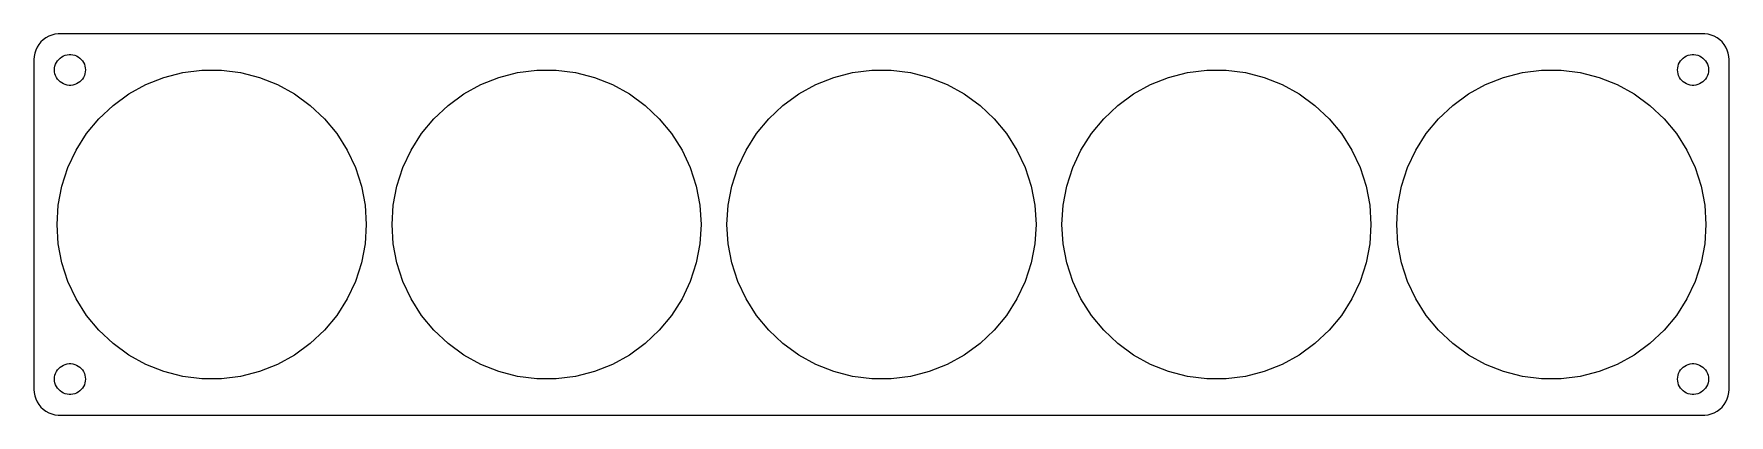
# Model space of a CAD drawing. Header units: metres. Extents: x -164 to 164, y -37 to 37.
import ezdxf

# ---------------------------------------------------------------- set-up
doc = ezdxf.new("R2010")
doc.units = ezdxf.units.M

msp = doc.modelspace()

# ---------------------------------------------------------------- linework, layer by layer
for p, q in [((-162.179, 36.2216), (-162.687, 35.8526)), ((-161.629, 36.5241), (-162.179, 36.2216)), ((-161.045, 36.7553), (-161.629, 36.5241)), ((-160.437, 36.9114), (-161.045, 36.7553)), ((-159.814, 36.9901), (-160.437, 36.9114)), ((159.814, 36.9901), (-159.814, 36.9901)), ((160.437, 36.9114), (159.814, 36.9901)), ((161.045, 36.7553), (160.437, 36.9114)), ((161.629, 36.5241), (161.045, 36.7553)), ((162.179, 36.2216), (161.629, 36.5241)), ((162.687, 35.8526), (162.179, 36.2216)), ((-164.343, 33.2434), (-164.461, 32.6267)), ((-164.149, 33.8406), (-164.343, 33.2434)), ((-163.882, 34.4088), (-164.149, 33.8406)), ((-163.545, 34.9389), (-163.882, 34.4088)), ((-163.145, 35.4227), (-163.545, 34.9389)), ((-162.687, 35.8526), (-163.145, 35.4227)), ((-158.427, 32.8532), (-158.062, 32.9469)), ((-158.062, 32.9469), (-157.688, 32.9941)), ((-157.688, 32.9941), (-157.312, 32.9941)), ((-157.312, 32.9941), (-156.938, 32.9469)), ((-156.938, 32.9469), (-156.573, 32.8532)), ((156.573, 32.8532), (156.938, 32.9469)), ((156.938, 32.9469), (157.312, 32.9941)), ((157.312, 32.9941), (157.688, 32.9941)), ((157.688, 32.9941), (158.062, 32.9469)), ((158.062, 32.9469), (158.427, 32.8532)), ((163.145, 35.4227), (162.687, 35.8526)), ((163.545, 34.9389), (163.145, 35.4227)), ((163.882, 34.4088), (163.545, 34.9389)), ((164.149, 33.8406), (163.882, 34.4088)), ((164.343, 33.2434), (164.149, 33.8406)), ((164.461, 32.6267), (164.343, 33.2434)), ((-164.461, 32.6267), (-164.5, 32)), ((-164.5, 32), (-164.5, -32)), ((-160.5, 30), (-160.476, 30.376)), ((-160.476, 29.624), (-160.5, 30)), ((-160.476, 30.376), (-160.406, 30.7461)), ((-160.406, 29.2539), (-160.476, 29.624)), ((-160.406, 30.7461), (-160.289, 31.1044)), ((-160.289, 31.1044), (-160.129, 31.4453)), ((-160.129, 31.4453), (-159.927, 31.7634)), ((-159.927, 31.7634), (-159.687, 32.0536)), ((-159.687, 32.0536), (-159.412, 32.3115)), ((-159.412, 32.3115), (-159.107, 32.533)), ((-159.107, 32.533), (-158.777, 32.7145)), ((-158.777, 32.7145), (-158.427, 32.8532)), ((-156.573, 32.8532), (-156.223, 32.7145)), ((-156.223, 32.7145), (-155.893, 32.533)), ((-155.893, 32.533), (-155.588, 32.3115)), ((-155.588, 32.3115), (-155.313, 32.0536)), ((-155.313, 32.0536), (-155.073, 31.7634)), ((-155.073, 31.7634), (-154.871, 31.4453)), ((-154.871, 31.4453), (-154.711, 31.1044)), ((-154.711, 31.1044), (-154.594, 30.7461)), ((-154.594, 30.7461), (-154.524, 30.376)), ((-154.524, 29.624), (-154.594, 29.2539)), ((-154.524, 30.376), (-154.5, 30)), ((-154.5, 30), (-154.524, 29.624)), ((-135.621, 29.4686), (-131.884, 29.9408)), ((-131.884, 29.9408), (-128.116, 29.9408)), ((-128.116, 29.9408), (-124.379, 29.4686)), ((-70.6214, 29.4686), (-66.8837, 29.9408)), ((-66.8837, 29.9408), (-63.1163, 29.9408)), ((-63.1163, 29.9408), (-59.3786, 29.4686)), ((-5.62143, 29.4686), (-1.88371, 29.9408)), ((-1.88371, 29.9408), (1.88371, 29.9408)), ((1.88371, 29.9408), (5.62143, 29.4686)), ((59.3786, 29.4686), (63.1163, 29.9408)), ((63.1163, 29.9408), (66.8837, 29.9408)), ((66.8837, 29.9408), (70.6214, 29.4686)), ((124.379, 29.4686), (128.116, 29.9408)), ((128.116, 29.9408), (131.884, 29.9408)), ((131.884, 29.9408), (135.621, 29.4686)), ((154.5, 30), (154.524, 30.376)), ((154.524, 29.624), (154.5, 30)), ((154.524, 30.376), (154.594, 30.7461)), ((154.594, 29.2539), (154.524, 29.624)), ((154.594, 30.7461), (154.711, 31.1044)), ((154.711, 31.1044), (154.871, 31.4453)), ((154.871, 31.4453), (155.073, 31.7634)), ((155.073, 31.7634), (155.313, 32.0536)), ((155.313, 32.0536), (155.588, 32.3115)), ((155.588, 32.3115), (155.893, 32.533)), ((155.893, 32.533), (156.223, 32.7145)), ((156.223, 32.7145), (156.573, 32.8532)), ((158.427, 32.8532), (158.777, 32.7145)), ((158.777, 32.7145), (159.107, 32.533)), ((159.107, 32.533), (159.412, 32.3115)), ((159.412, 32.3115), (159.687, 32.0536)), ((159.687, 32.0536), (159.927, 31.7634)), ((159.927, 31.7634), (160.129, 31.4453)), ((160.129, 31.4453), (160.289, 31.1044)), ((160.289, 31.1044), (160.406, 30.7461)), ((160.406, 30.7461), (160.476, 30.376)), ((160.476, 29.624), (160.406, 29.2539)), ((160.476, 30.376), (160.5, 30)), ((160.5, 30), (160.476, 29.624)), ((164.5, 32), (164.461, 32.6267)), ((164.5, -32), (164.5, 32)), ((-160.289, 28.8956), (-160.406, 29.2539)), ((-160.129, 28.5547), (-160.289, 28.8956)), ((-159.927, 28.2366), (-160.129, 28.5547)), ((-159.687, 27.9464), (-159.927, 28.2366)), ((-159.412, 27.6884), (-159.687, 27.9464)), ((-159.107, 27.467), (-159.412, 27.6884)), ((-158.777, 27.2855), (-159.107, 27.467)), ((-158.427, 27.1468), (-158.777, 27.2855)), ((-158.062, 27.0531), (-158.427, 27.1468)), ((-157.688, 27.0059), (-158.062, 27.0531)), ((-157.312, 27.0059), (-157.688, 27.0059)), ((-156.938, 27.0531), (-157.312, 27.0059)), ((-156.573, 27.1468), (-156.938, 27.0531)), ((-156.223, 27.2855), (-156.573, 27.1468)), ((-155.893, 27.467), (-156.223, 27.2855)), ((-155.588, 27.6884), (-155.893, 27.467)), ((-155.313, 27.9464), (-155.588, 27.6884)), ((-155.073, 28.2366), (-155.313, 27.9464)), ((-154.871, 28.5547), (-155.073, 28.2366)), ((-154.711, 28.8956), (-154.871, 28.5547)), ((-154.594, 29.2539), (-154.711, 28.8956)), ((-146.075, 25.3298), (-142.773, 27.1448)), ((-142.773, 27.1448), (-139.271, 28.5317)), ((-139.271, 28.5317), (-135.621, 29.4686)), ((-124.379, 29.4686), (-120.729, 28.5317)), ((-120.729, 28.5317), (-117.227, 27.1448)), ((-117.227, 27.1448), (-113.925, 25.3298)), ((-81.0748, 25.3298), (-77.7734, 27.1448)), ((-77.7734, 27.1448), (-74.2705, 28.5317)), ((-74.2705, 28.5317), (-70.6214, 29.4686)), ((-59.3786, 29.4686), (-55.7295, 28.5317)), ((-55.7295, 28.5317), (-52.2266, 27.1448)), ((-52.2266, 27.1448), (-48.9252, 25.3298)), ((-16.0748, 25.3298), (-12.7734, 27.1448)), ((-12.7734, 27.1448), (-9.27051, 28.5317)), ((-9.27051, 28.5317), (-5.62143, 29.4686)), ((5.62143, 29.4686), (9.27051, 28.5317)), ((9.27051, 28.5317), (12.7734, 27.1448)), ((12.7734, 27.1448), (16.0748, 25.3298)), ((48.9252, 25.3298), (52.2266, 27.1448)), ((52.2266, 27.1448), (55.7295, 28.5317)), ((55.7295, 28.5317), (59.3786, 29.4686)), ((70.6214, 29.4686), (74.2705, 28.5317)), ((74.2705, 28.5317), (77.7734, 27.1448)), ((77.7734, 27.1448), (81.0748, 25.3298)), ((113.925, 25.3298), (117.227, 27.1448)), ((117.227, 27.1448), (120.729, 28.5317)), ((120.729, 28.5317), (124.379, 29.4686)), ((135.621, 29.4686), (139.271, 28.5317)), ((139.271, 28.5317), (142.773, 27.1448)), ((142.773, 27.1448), (146.075, 25.3298)), ((154.711, 28.8956), (154.594, 29.2539)), ((154.871, 28.5547), (154.711, 28.8956)), ((155.073, 28.2366), (154.871, 28.5547)), ((155.313, 27.9464), (155.073, 28.2366)), ((155.588, 27.6884), (155.313, 27.9464)), ((155.893, 27.467), (155.588, 27.6884)), ((156.223, 27.2855), (155.893, 27.467)), ((156.573, 27.1468), (156.223, 27.2855)), ((156.938, 27.0531), (156.573, 27.1468)), ((157.312, 27.0059), (156.938, 27.0531)), ((157.688, 27.0059), (157.312, 27.0059)), ((158.062, 27.0531), (157.688, 27.0059)), ((158.427, 27.1468), (158.062, 27.0531)), ((158.777, 27.2855), (158.427, 27.1468)), ((159.107, 27.467), (158.777, 27.2855)), ((159.412, 27.6884), (159.107, 27.467)), ((159.687, 27.9464), (159.412, 27.6884)), ((159.927, 28.2366), (159.687, 27.9464)), ((160.129, 28.5547), (159.927, 28.2366)), ((160.289, 28.8956), (160.129, 28.5547)), ((160.406, 29.2539), (160.289, 28.8956)), ((-151.869, 20.5364), (-149.123, 23.1154)), ((-149.123, 23.1154), (-146.075, 25.3298)), ((-113.925, 25.3298), (-110.877, 23.1154)), ((-110.877, 23.1154), (-108.131, 20.5364)), ((-86.869, 20.5364), (-84.1227, 23.1154)), ((-84.1227, 23.1154), (-81.0748, 25.3298)), ((-48.9252, 25.3298), (-45.8773, 23.1154)), ((-45.8773, 23.1154), (-43.1309, 20.5364)), ((-21.869, 20.5364), (-19.1227, 23.1154)), ((-19.1227, 23.1154), (-16.0748, 25.3298)), ((16.0748, 25.3298), (19.1227, 23.1154)), ((19.1227, 23.1154), (21.869, 20.5364)), ((43.1309, 20.5364), (45.8773, 23.1154)), ((45.8773, 23.1154), (48.9252, 25.3298)), ((81.0748, 25.3298), (84.1227, 23.1154)), ((84.1227, 23.1154), (86.869, 20.5364)), ((108.131, 20.5364), (110.877, 23.1154)), ((110.877, 23.1154), (113.925, 25.3298)), ((146.075, 25.3298), (149.123, 23.1154)), ((149.123, 23.1154), (151.869, 20.5364)), ((-154.271, 17.6335), (-151.869, 20.5364)), ((-108.131, 20.5364), (-105.729, 17.6335)), ((-89.2705, 17.6335), (-86.869, 20.5364)), ((-43.1309, 20.5364), (-40.7295, 17.6335)), ((-24.2705, 17.6335), (-21.869, 20.5364)), ((21.869, 20.5364), (24.2705, 17.6335)), ((40.7295, 17.6335), (43.1309, 20.5364)), ((86.869, 20.5364), (89.2705, 17.6335)), ((105.729, 17.6335), (108.131, 20.5364)), ((151.869, 20.5364), (154.271, 17.6335)), ((-156.289, 14.4526), (-154.271, 17.6335)), ((-105.729, 17.6335), (-103.711, 14.4526)), ((-91.2892, 14.4526), (-89.2705, 17.6335)), ((-40.7295, 17.6335), (-38.7108, 14.4526)), ((-26.2892, 14.4526), (-24.2705, 17.6335)), ((24.2705, 17.6335), (26.2892, 14.4526)), ((38.7108, 14.4526), (40.7295, 17.6335)), ((89.2705, 17.6335), (91.2892, 14.4526)), ((103.711, 14.4526), (105.729, 17.6335)), ((154.271, 17.6335), (156.289, 14.4526)), ((-157.893, 11.0437), (-156.289, 14.4526)), ((-103.711, 14.4526), (-102.107, 11.0437)), ((-92.8933, 11.0437), (-91.2892, 14.4526)), ((-38.7108, 14.4526), (-37.1067, 11.0437)), ((-27.8933, 11.0437), (-26.2892, 14.4526)), ((26.2892, 14.4526), (27.8933, 11.0437)), ((37.1067, 11.0437), (38.7108, 14.4526)), ((91.2892, 14.4526), (92.8933, 11.0437)), ((102.107, 11.0437), (103.711, 14.4526)), ((156.289, 14.4526), (157.893, 11.0437)), ((-159.057, 7.46069), (-157.893, 11.0437)), ((-102.107, 11.0437), (-100.943, 7.46069)), ((-94.0575, 7.46069), (-92.8933, 11.0437)), ((-37.1067, 11.0437), (-35.9425, 7.46069)), ((-29.0575, 7.46069), (-27.8933, 11.0437)), ((27.8933, 11.0437), (29.0575, 7.46069)), ((35.9425, 7.46069), (37.1067, 11.0437)), ((92.8933, 11.0437), (94.0575, 7.46069)), ((100.943, 7.46069), (102.107, 11.0437)), ((157.893, 11.0437), (159.057, 7.46069)), ((-159.763, 3.75999), (-159.057, 7.46069)), ((-100.943, 7.46069), (-100.237, 3.75999)), ((-94.7634, 3.75999), (-94.0575, 7.46069)), ((-35.9425, 7.46069), (-35.2366, 3.75999)), ((-29.7634, 3.75999), (-29.0575, 7.46069)), ((29.0575, 7.46069), (29.7634, 3.75999)), ((35.2366, 3.75999), (35.9425, 7.46069)), ((94.0575, 7.46069), (94.7634, 3.75999)), ((100.237, 3.75999), (100.943, 7.46069)), ((159.057, 7.46069), (159.763, 3.75999)), ((-160, 0), (-159.763, 3.75999)), ((-100.237, 3.75999), (-100, 0)), ((-95, 0), (-94.7634, 3.75999)), ((-35.2366, 3.75999), (-35, 0)), ((-30, 0), (-29.7634, 3.75999)), ((29.7634, 3.75999), (30, 0)), ((35, 0), (35.2366, 3.75999)), ((94.7634, 3.75999), (95, 0)), ((100, 0), (100.237, 3.75999)), ((159.763, 3.75999), (160, 0)), ((-159.763, -3.75999), (-160, 0)), ((-100, 0), (-100.237, -3.75999)), ((-94.7634, -3.75999), (-95, 0)), ((-35, 0), (-35.2366, -3.75999)), ((-29.7634, -3.75999), (-30, 0)), ((30, 0), (29.7634, -3.75999)), ((35.2366, -3.75999), (35, 0)), ((95, 0), (94.7634, -3.75999)), ((100.237, -3.75999), (100, 0)), ((160, 0), (159.763, -3.75999)), ((-159.057, -7.46069), (-159.763, -3.75999)), ((-100.237, -3.75999), (-100.943, -7.46069)), ((-94.0575, -7.46069), (-94.7634, -3.75999)), ((-35.2366, -3.75999), (-35.9425, -7.46069)), ((-29.0575, -7.46069), (-29.7634, -3.75999)), ((29.7634, -3.75999), (29.0575, -7.46069)), ((35.9425, -7.46069), (35.2366, -3.75999)), ((94.7634, -3.75999), (94.0575, -7.46069)), ((100.943, -7.46069), (100.237, -3.75999)), ((159.763, -3.75999), (159.057, -7.46069)), ((-157.893, -11.0437), (-159.057, -7.46069)), ((-100.943, -7.46069), (-102.107, -11.0437)), ((-92.8933, -11.0437), (-94.0575, -7.46069)), ((-35.9425, -7.46069), (-37.1067, -11.0437)), ((-27.8933, -11.0437), (-29.0575, -7.46069)), ((29.0575, -7.46069), (27.8933, -11.0437)), ((37.1067, -11.0437), (35.9425, -7.46069)), ((94.0575, -7.46069), (92.8933, -11.0437)), ((102.107, -11.0437), (100.943, -7.46069)), ((159.057, -7.46069), (157.893, -11.0437)), ((-156.289, -14.4526), (-157.893, -11.0437)), ((-102.107, -11.0437), (-103.711, -14.4526)), ((-91.2892, -14.4526), (-92.8933, -11.0437)), ((-37.1067, -11.0437), (-38.7108, -14.4526)), ((-26.2892, -14.4526), (-27.8933, -11.0437)), ((27.8933, -11.0437), (26.2892, -14.4526)), ((38.7108, -14.4526), (37.1067, -11.0437)), ((92.8933, -11.0437), (91.2892, -14.4526)), ((103.711, -14.4526), (102.107, -11.0437)), ((157.893, -11.0437), (156.289, -14.4526)), ((-154.271, -17.6335), (-156.289, -14.4526)), ((-103.711, -14.4526), (-105.729, -17.6335)), ((-89.2705, -17.6335), (-91.2892, -14.4526)), ((-38.7108, -14.4526), (-40.7295, -17.6335)), ((-24.2705, -17.6335), (-26.2892, -14.4526)), ((26.2892, -14.4526), (24.2705, -17.6335)), ((40.7295, -17.6335), (38.7108, -14.4526)), ((91.2892, -14.4526), (89.2705, -17.6335)), ((105.729, -17.6335), (103.711, -14.4526)), ((156.289, -14.4526), (154.271, -17.6335)), ((-151.869, -20.5364), (-154.271, -17.6335)), ((-105.729, -17.6335), (-108.131, -20.5364)), ((-86.869, -20.5364), (-89.2705, -17.6335)), ((-40.7295, -17.6335), (-43.1309, -20.5364)), ((-21.869, -20.5364), (-24.2705, -17.6335)), ((24.2705, -17.6335), (21.869, -20.5364)), ((43.1309, -20.5364), (40.7295, -17.6335)), ((89.2705, -17.6335), (86.869, -20.5364)), ((108.131, -20.5364), (105.729, -17.6335)), ((154.271, -17.6335), (151.869, -20.5364)), ((-149.123, -23.1154), (-151.869, -20.5364)), ((-108.131, -20.5364), (-110.877, -23.1154)), ((-84.1227, -23.1154), (-86.869, -20.5364)), ((-43.1309, -20.5364), (-45.8773, -23.1154)), ((-19.1227, -23.1154), (-21.869, -20.5364)), ((21.869, -20.5364), (19.1227, -23.1154)), ((45.8773, -23.1154), (43.1309, -20.5364)), ((86.869, -20.5364), (84.1227, -23.1154)), ((110.877, -23.1154), (108.131, -20.5364)), ((151.869, -20.5364), (149.123, -23.1154)), ((-146.075, -25.3298), (-149.123, -23.1154)), ((-142.773, -27.1448), (-146.075, -25.3298)), ((-113.925, -25.3298), (-117.227, -27.1448)), ((-110.877, -23.1154), (-113.925, -25.3298)), ((-81.0748, -25.3298), (-84.1227, -23.1154)), ((-77.7734, -27.1448), (-81.0748, -25.3298)), ((-48.9252, -25.3298), (-52.2266, -27.1448)), ((-45.8773, -23.1154), (-48.9252, -25.3298)), ((-16.0748, -25.3298), (-19.1227, -23.1154)), ((-12.7734, -27.1448), (-16.0748, -25.3298)), ((16.0748, -25.3298), (12.7734, -27.1448)), ((19.1227, -23.1154), (16.0748, -25.3298)), ((48.9252, -25.3298), (45.8773, -23.1154)), ((52.2266, -27.1448), (48.9252, -25.3298)), ((81.0748, -25.3298), (77.7734, -27.1448)), ((84.1227, -23.1154), (81.0748, -25.3298)), ((113.925, -25.3298), (110.877, -23.1154)), ((117.227, -27.1448), (113.925, -25.3298)), ((146.075, -25.3298), (142.773, -27.1448)), ((149.123, -23.1154), (146.075, -25.3298)), ((-160.476, -29.624), (-160.406, -29.2539)), ((-160.406, -29.2539), (-160.289, -28.8956)), ((-160.289, -28.8956), (-160.129, -28.5547)), ((-160.129, -28.5547), (-159.927, -28.2366)), ((-159.927, -28.2366), (-159.687, -27.9464)), ((-159.687, -27.9464), (-159.412, -27.6884)), ((-159.412, -27.6884), (-159.107, -27.467)), ((-159.107, -27.467), (-158.777, -27.2855)), ((-158.777, -27.2855), (-158.427, -27.1468)), ((-158.427, -27.1468), (-158.062, -27.0531)), ((-158.062, -27.0531), (-157.688, -27.0059)), ((-157.688, -27.0059), (-157.312, -27.0059)), ((-157.312, -27.0059), (-156.938, -27.0531)), ((-156.938, -27.0531), (-156.573, -27.1468)), ((-156.573, -27.1468), (-156.223, -27.2855)), ((-156.223, -27.2855), (-155.893, -27.467)), ((-155.893, -27.467), (-155.588, -27.6884)), ((-155.588, -27.6884), (-155.313, -27.9464)), ((-155.313, -27.9464), (-155.073, -28.2366)), ((-155.073, -28.2366), (-154.871, -28.5547)), ((-154.871, -28.5547), (-154.711, -28.8956)), ((-154.711, -28.8956), (-154.594, -29.2539)), ((-154.594, -29.2539), (-154.524, -29.624)), ((-139.271, -28.5317), (-142.773, -27.1448)), ((-135.621, -29.4686), (-139.271, -28.5317)), ((-131.884, -29.9408), (-135.621, -29.4686)), ((-124.379, -29.4686), (-128.116, -29.9408)), ((-120.729, -28.5317), (-124.379, -29.4686)), ((-117.227, -27.1448), (-120.729, -28.5317)), ((-74.2705, -28.5317), (-77.7734, -27.1448)), ((-70.6214, -29.4686), (-74.2705, -28.5317)), ((-66.8837, -29.9408), (-70.6214, -29.4686)), ((-59.3786, -29.4686), (-63.1163, -29.9408)), ((-55.7295, -28.5317), (-59.3786, -29.4686)), ((-52.2266, -27.1448), (-55.7295, -28.5317)), ((-9.27051, -28.5317), (-12.7734, -27.1448)), ((-5.62143, -29.4686), (-9.27051, -28.5317)), ((-1.88371, -29.9408), (-5.62143, -29.4686)), ((5.62143, -29.4686), (1.88371, -29.9408)), ((9.27051, -28.5317), (5.62143, -29.4686)), ((12.7734, -27.1448), (9.27051, -28.5317)), ((55.7295, -28.5317), (52.2266, -27.1448)), ((59.3786, -29.4686), (55.7295, -28.5317)), ((63.1163, -29.9408), (59.3786, -29.4686)), ((70.6214, -29.4686), (66.8837, -29.9408)), ((74.2705, -28.5317), (70.6214, -29.4686)), ((77.7734, -27.1448), (74.2705, -28.5317)), ((120.729, -28.5317), (117.227, -27.1448)), ((124.379, -29.4686), (120.729, -28.5317)), ((128.116, -29.9408), (124.379, -29.4686)), ((135.621, -29.4686), (131.884, -29.9408)), ((139.271, -28.5317), (135.621, -29.4686)), ((142.773, -27.1448), (139.271, -28.5317)), ((154.524, -29.624), (154.594, -29.2539)), ((154.594, -29.2539), (154.711, -28.8956)), ((154.711, -28.8956), (154.871, -28.5547)), ((154.871, -28.5547), (155.073, -28.2366)), ((155.073, -28.2366), (155.313, -27.9464)), ((155.313, -27.9464), (155.588, -27.6884)), ((155.588, -27.6884), (155.893, -27.467)), ((155.893, -27.467), (156.223, -27.2855)), ((156.223, -27.2855), (156.573, -27.1468)), ((156.573, -27.1468), (156.938, -27.0531)), ((156.938, -27.0531), (157.312, -27.0059)), ((157.312, -27.0059), (157.688, -27.0059)), ((157.688, -27.0059), (158.062, -27.0531)), ((158.062, -27.0531), (158.427, -27.1468)), ((158.427, -27.1468), (158.777, -27.2855)), ((158.777, -27.2855), (159.107, -27.467)), ((159.107, -27.467), (159.412, -27.6884)), ((159.412, -27.6884), (159.687, -27.9464)), ((159.687, -27.9464), (159.927, -28.2366)), ((159.927, -28.2366), (160.129, -28.5547)), ((160.129, -28.5547), (160.289, -28.8956)), ((160.289, -28.8956), (160.406, -29.2539)), ((160.406, -29.2539), (160.476, -29.624)), ((-164.5, -32), (-164.461, -32.6267)), ((-164.461, -32.6267), (-164.343, -33.2434)), ((-160.5, -30), (-160.476, -29.624)), ((-160.476, -30.376), (-160.5, -30)), ((-160.406, -30.7461), (-160.476, -30.376)), ((-160.289, -31.1044), (-160.406, -30.7461)), ((-160.129, -31.4453), (-160.289, -31.1044)), ((-159.927, -31.7634), (-160.129, -31.4453)), ((-159.687, -32.0536), (-159.927, -31.7634)), ((-159.412, -32.3115), (-159.687, -32.0536)), ((-159.107, -32.533), (-159.412, -32.3115)), ((-158.777, -32.7145), (-159.107, -32.533)), ((-158.427, -32.8532), (-158.777, -32.7145)), ((-158.062, -32.9469), (-158.427, -32.8532)), ((-156.573, -32.8532), (-156.938, -32.9469)), ((-156.223, -32.7145), (-156.573, -32.8532)), ((-155.893, -32.533), (-156.223, -32.7145)), ((-155.588, -32.3115), (-155.893, -32.533)), ((-155.313, -32.0536), (-155.588, -32.3115)), ((-155.073, -31.7634), (-155.313, -32.0536)), ((-154.871, -31.4453), (-155.073, -31.7634)), ((-154.711, -31.1044), (-154.871, -31.4453)), ((-154.594, -30.7461), (-154.711, -31.1044)), ((-154.524, -30.376), (-154.594, -30.7461)), ((-154.524, -29.624), (-154.5, -30)), ((-154.5, -30), (-154.524, -30.376)), ((-128.116, -29.9408), (-131.884, -29.9408)), ((-63.1163, -29.9408), (-66.8837, -29.9408)), ((1.88371, -29.9408), (-1.88371, -29.9408)), ((66.8837, -29.9408), (63.1163, -29.9408)), ((131.884, -29.9408), (128.116, -29.9408)), ((154.5, -30), (154.524, -29.624)), ((154.524, -30.376), (154.5, -30)), ((154.594, -30.7461), (154.524, -30.376)), ((154.711, -31.1044), (154.594, -30.7461)), ((154.871, -31.4453), (154.711, -31.1044)), ((155.073, -31.7634), (154.871, -31.4453)), ((155.313, -32.0536), (155.073, -31.7634)), ((155.588, -32.3115), (155.313, -32.0536)), ((155.893, -32.533), (155.588, -32.3115)), ((156.223, -32.7145), (155.893, -32.533)), ((156.573, -32.8532), (156.223, -32.7145)), ((156.938, -32.9469), (156.573, -32.8532)), ((158.427, -32.8532), (158.062, -32.9469)), ((158.777, -32.7145), (158.427, -32.8532)), ((159.107, -32.533), (158.777, -32.7145)), ((159.412, -32.3115), (159.107, -32.533)), ((159.687, -32.0536), (159.412, -32.3115)), ((159.927, -31.7634), (159.687, -32.0536)), ((160.129, -31.4453), (159.927, -31.7634)), ((160.289, -31.1044), (160.129, -31.4453)), ((160.406, -30.7461), (160.289, -31.1044)), ((160.476, -30.376), (160.406, -30.7461)), ((160.476, -29.624), (160.5, -30)), ((160.5, -30), (160.476, -30.376)), ((164.343, -33.2434), (164.461, -32.6267)), ((164.461, -32.6267), (164.5, -32)), ((-164.343, -33.2434), (-164.149, -33.8406)), ((-164.149, -33.8406), (-163.882, -34.4088)), ((-163.882, -34.4088), (-163.545, -34.9389)), ((-163.545, -34.9389), (-163.145, -35.4227)), ((-163.145, -35.4227), (-162.687, -35.8526)), ((-162.687, -35.8526), (-162.179, -36.2216)), ((-157.688, -32.9941), (-158.062, -32.9469)), ((-157.312, -32.9941), (-157.688, -32.9941)), ((-156.938, -32.9469), (-157.312, -32.9941)), ((157.312, -32.9941), (156.938, -32.9469)), ((157.688, -32.9941), (157.312, -32.9941)), ((158.062, -32.9469), (157.688, -32.9941)), ((162.179, -36.2216), (162.687, -35.8526)), ((162.687, -35.8526), (163.145, -35.4227)), ((163.145, -35.4227), (163.545, -34.9389)), ((163.545, -34.9389), (163.882, -34.4088)), ((163.882, -34.4088), (164.149, -33.8406)), ((164.149, -33.8406), (164.343, -33.2434)), ((-162.179, -36.2216), (-161.629, -36.5241)), ((-161.629, -36.5241), (-161.045, -36.7553)), ((-161.045, -36.7553), (-160.437, -36.9114)), ((-160.437, -36.9114), (-159.814, -36.9901)), ((-159.814, -36.9901), (159.814, -36.9901)), ((159.814, -36.9901), (160.437, -36.9114)), ((160.437, -36.9114), (161.045, -36.7553)), ((161.045, -36.7553), (161.629, -36.5241)), ((161.629, -36.5241), (162.179, -36.2216))]:
    msp.add_line(p, q)

doc.saveas('drawing.dxf')
